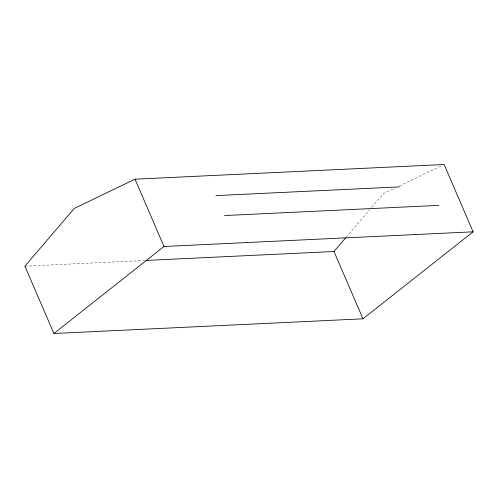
<?xml version="1.0" encoding="UTF-8"?>
<svg xmlns="http://www.w3.org/2000/svg" width="498" height="498" viewBox="0 0 498 498"><rect width="100%" height="100%" fill="white"/><g stroke="black" fill="none" stroke-linecap="round" stroke-linejoin="round"><path stroke-width="0.37" stroke-dasharray="2.49 1.87" d="M346.073 237.359L369.728 209.67M371.745 207.311L383.317 193.759L395.194 188.045M399.39 186.028L442.012 165.51M24.9 266.187L144.501 260.504"/><path stroke-width="0.75" d="M146.051 260.429L333.996 251.502L345.568 237.951M53.89 333.498L164.004 246.498L473.1 231.813L444.11 164.502L135.02 179.187L74.227 208.444L24.9 266.187L53.89 333.498L362.98 318.813L473.1 231.813M215.914 195.602L399.408 186.887M224.505 215.547L438.75 205.369M333.996 251.502L362.98 318.813M135.02 179.187L164.004 246.498"/></g></svg>
